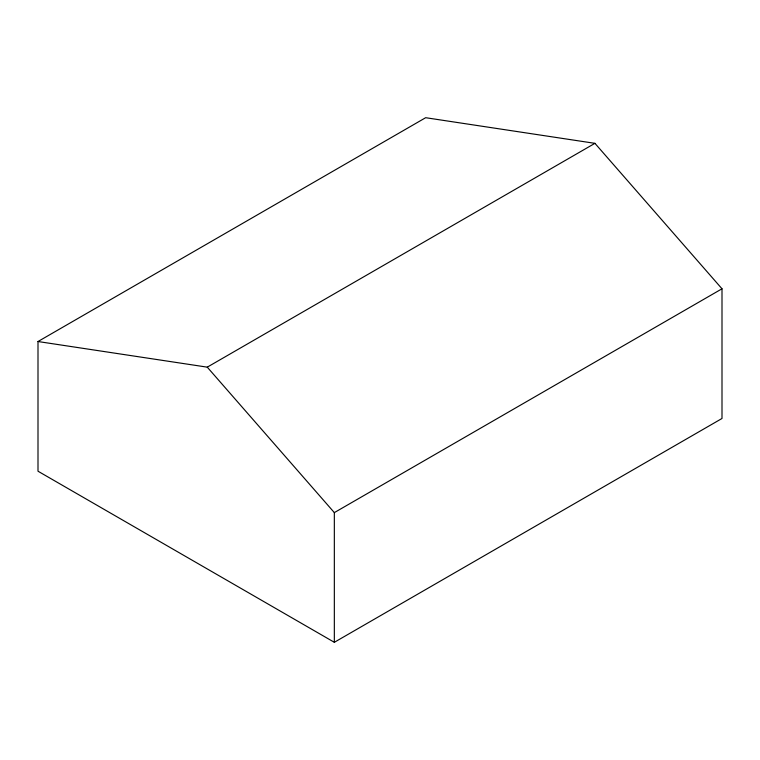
<?xml version="1.0" encoding="UTF-8"?>
<svg xmlns="http://www.w3.org/2000/svg" width="760" height="760" viewBox="0 0 760 760"><rect width="100%" height="100%" fill="white"/><g stroke="black" fill="none" stroke-linecap="round" stroke-linejoin="round"><path stroke-width="1.14" d="M38 341.525L425.666 117.705L594.928 143.336L722 288.791L722 418.475L334.334 642.295L38 471.209L38 341.525L207.261 367.156L594.928 143.336M334.334 642.295L334.334 512.611L722 288.791M207.261 367.156L334.334 512.611"/></g></svg>
